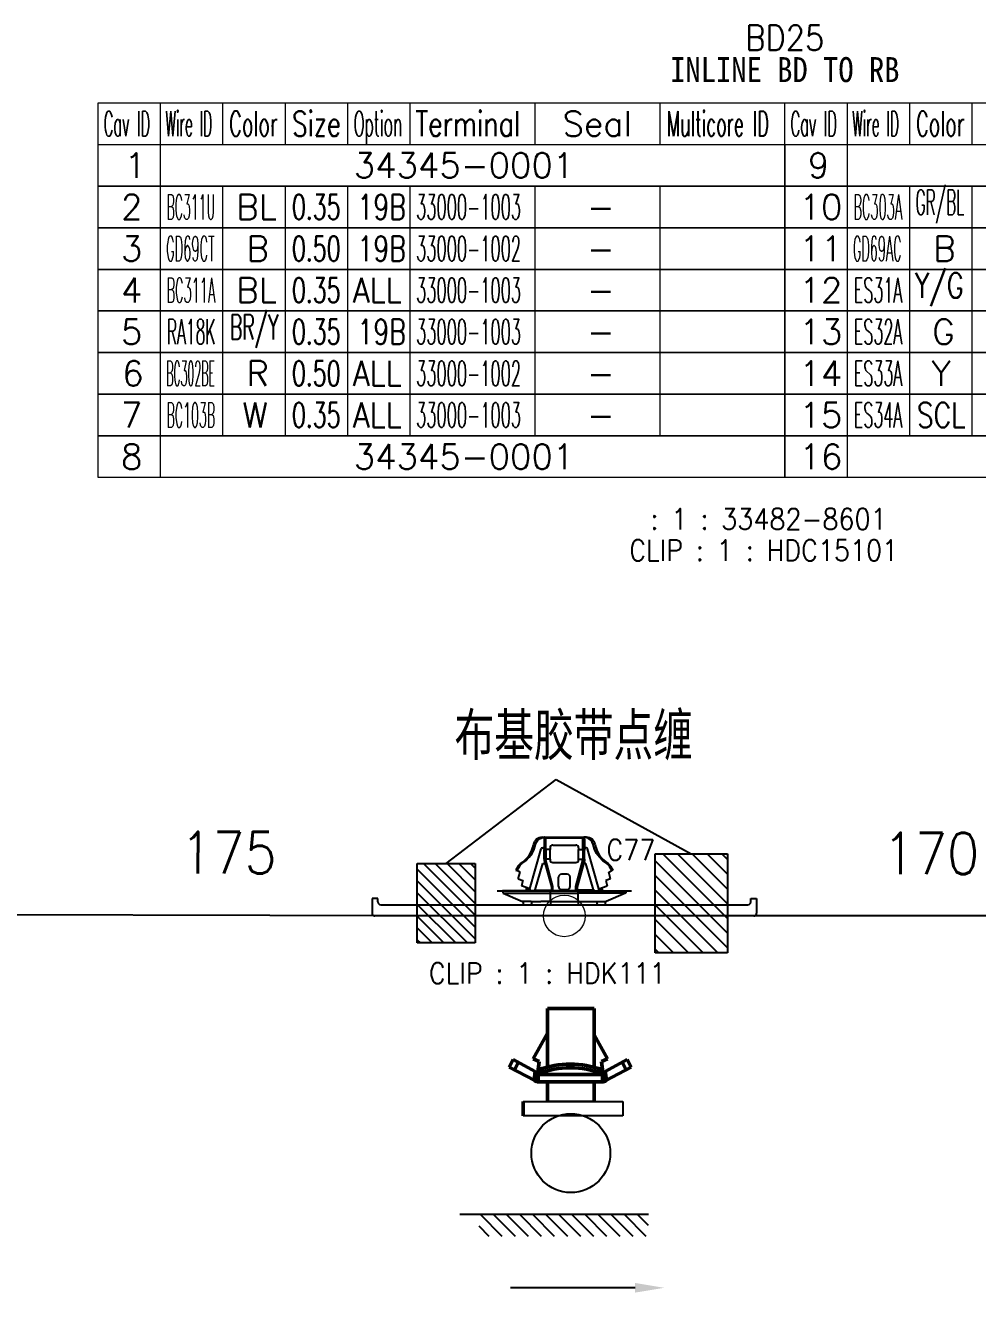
# Model space of a CAD drawing. Header units: inches. Extents: x 47316 to 59086, y 3141 to 11743.
# Drawn here: x 53803.7 to 53918.1, y 5780 to 5932.3 of the extents above; entities that cross this region are included whole.
import ezdxf

# ---------------------------------------------------------------- set-up
doc = ezdxf.new("R2010")
doc.units = ezdxf.units.IN
doc.header["$MEASUREMENT"] = 0
doc.styles.add('MtX_FangSong_GB2312', font='')
doc.styles.get("Standard").update_dxf_attribs({"font": ''})
doc.styles.get('MtX_FangSong_GB2312').set_extended_font_data('FangSong_GB2312')
doc.styles.get('Standard').set_extended_font_data('SimSun')
doc.linetypes.add('_VH_FULL_TAPE', pattern='A,0.0001,[30,VeSys.shx,S=0.1,R=0,X=0,Y=0],-0.8,[30,VeSys.shx,S=0.1,R=180,X=0,Y=0],-0.0001', length=0.8002)

msp = doc.modelspace()

# ---------------------------------------------------------------- linework, layer by layer
at = {"color": 0, "linetype": 'Continuous', "lineweight": 15}
for p, q in [((53812.46, 5922.99), (53977.46, 5922.99)), ((53812.46, 5917.99), (53812.46, 5922.99)), ((53812.46, 5917.99), (53977.46, 5917.99))]:
    msp.add_line(p, q, dxfattribs=at)
at = {"color": 7, "linetype": 'Continuous', "lineweight": 15}
for p, q in [((53819.96, 5917.99), (53819.96, 5922.99)), ((53827.46, 5917.99), (53827.46, 5922.99)), ((53834.96, 5917.99), (53834.96, 5922.99)), ((53842.46, 5917.99), (53842.46, 5922.99)), ((53849.96, 5917.99), (53849.96, 5922.99)), ((53864.96, 5917.99), (53864.96, 5922.99)), ((53879.96, 5917.99), (53879.96, 5922.99)), ((53894.96, 5917.99), (53894.96, 5922.99)), ((53902.46, 5917.99), (53902.46, 5922.99)), ((53909.96, 5917.99), (53909.96, 5922.99)), ((53917.46, 5917.99), (53917.46, 5922.99))]:
    msp.add_line(p, q, dxfattribs=at)
at = {"color": 102, "linetype": 'Continuous', "lineweight": 15}
for p, q in [((53819.96, 5912.99), (53819.96, 5917.99)), ((53902.46, 5912.99), (53902.46, 5917.99)), ((53819.96, 5907.99), (53819.96, 5912.99)), ((53827.46, 5907.99), (53827.46, 5912.99)), ((53834.96, 5907.99), (53834.96, 5912.99)), ((53842.46, 5907.99), (53842.46, 5912.99)), ((53849.96, 5907.99), (53849.96, 5912.99)), ((53864.96, 5907.99), (53864.96, 5912.99)), ((53879.96, 5907.99), (53879.96, 5912.99)), ((53902.46, 5907.99), (53902.46, 5912.99)), ((53909.96, 5907.99), (53909.96, 5912.99)), ((53917.46, 5907.99), (53917.46, 5912.99)), ((53819.96, 5902.99), (53819.96, 5907.99)), ((53827.46, 5902.99), (53827.46, 5907.99)), ((53834.96, 5902.99), (53834.96, 5907.99)), ((53842.46, 5902.99), (53842.46, 5907.99)), ((53849.96, 5902.99), (53849.96, 5907.99)), ((53864.96, 5902.99), (53864.96, 5907.99)), ((53879.96, 5902.99), (53879.96, 5907.99)), ((53902.46, 5902.99), (53902.46, 5907.99)), ((53909.96, 5902.99), (53909.96, 5907.99)), ((53917.46, 5902.99), (53917.46, 5907.99)), ((53819.96, 5897.99), (53819.96, 5902.99)), ((53827.46, 5897.99), (53827.46, 5902.99)), ((53834.96, 5897.99), (53834.96, 5902.99)), ((53842.46, 5897.99), (53842.46, 5902.99)), ((53849.96, 5897.99), (53849.96, 5902.99)), ((53864.96, 5897.99), (53864.96, 5902.99)), ((53879.96, 5897.99), (53879.96, 5902.99)), ((53902.46, 5897.99), (53902.46, 5902.99)), ((53909.96, 5897.99), (53909.96, 5902.99)), ((53917.46, 5897.99), (53917.46, 5902.99)), ((53819.96, 5892.99), (53819.96, 5897.99)), ((53827.46, 5892.99), (53827.46, 5897.99)), ((53834.96, 5892.99), (53834.96, 5897.99)), ((53842.46, 5892.99), (53842.46, 5897.99)), ((53849.96, 5892.99), (53849.96, 5897.99)), ((53864.96, 5892.99), (53864.96, 5897.99)), ((53879.96, 5892.99), (53879.96, 5897.99)), ((53902.46, 5892.99), (53902.46, 5897.99)), ((53909.96, 5892.99), (53909.96, 5897.99)), ((53917.46, 5892.99), (53917.46, 5897.99)), ((53819.96, 5887.99), (53819.96, 5892.99)), ((53827.46, 5887.99), (53827.46, 5892.99)), ((53834.96, 5887.99), (53834.96, 5892.99)), ((53842.46, 5887.99), (53842.46, 5892.99)), ((53849.96, 5887.99), (53849.96, 5892.99)), ((53864.96, 5887.99), (53864.96, 5892.99)), ((53879.96, 5887.99), (53879.96, 5892.99)), ((53902.46, 5887.99), (53902.46, 5892.99)), ((53909.96, 5887.99), (53909.96, 5892.99)), ((53917.46, 5887.99), (53917.46, 5892.99)), ((53819.96, 5882.99), (53819.96, 5887.99)), ((53827.46, 5882.99), (53827.46, 5887.99)), ((53834.96, 5882.99), (53834.96, 5887.99)), ((53842.46, 5882.99), (53842.46, 5887.99)), ((53849.96, 5882.99), (53849.96, 5887.99)), ((53864.96, 5882.99), (53864.96, 5887.99)), ((53879.96, 5882.99), (53879.96, 5887.99)), ((53902.46, 5882.99), (53902.46, 5887.99)), ((53909.96, 5882.99), (53909.96, 5887.99)), ((53917.46, 5882.99), (53917.46, 5887.99)), ((53819.96, 5877.99), (53819.96, 5882.99)), ((53902.46, 5877.99), (53902.46, 5882.99))]:
    msp.add_line(p, q, dxfattribs=at)
at = {"color": 0}
for p, q in [((53854.27, 5831.59), (53867.48, 5841.71)), ((53867.48, 5841.71), (53883.71, 5832.76)), ((53879.36, 5820.86), (53879.36, 5832.76)), ((53879.36, 5832.76), (53888.05, 5832.76)), ((53879.36, 5831.93), (53888.05, 5823.24)), ((53880.29, 5832.76), (53888.05, 5825.01)), ((53882.06, 5832.76), (53888.05, 5826.77)), ((53883.83, 5832.76), (53888.05, 5828.54)), ((53885.6, 5832.76), (53888.05, 5830.31)), ((53887.36, 5832.76), (53888.05, 5832.08)), ((53888.05, 5832.76), (53888.05, 5820.86)), ((53850.8, 5822.07), (53850.8, 5831.59)), ((53850.8, 5831.59), (53857.75, 5831.59)), ((53850.8, 5830.93), (53857.75, 5823.97)), ((53851.54, 5831.59), (53857.75, 5825.39)), ((53852.95, 5831.59), (53857.75, 5826.8)), ((53854.37, 5831.59), (53857.75, 5828.22)), ((53855.78, 5831.59), (53857.75, 5829.63)), ((53857.2, 5831.59), (53857.75, 5831.05)), ((53857.75, 5831.59), (53857.75, 5822.07)), ((53879.36, 5830.16), (53888.05, 5821.47)), ((53850.8, 5829.51), (53857.75, 5822.56)), ((53850.8, 5828.1), (53856.82, 5822.07)), ((53879.36, 5828.39), (53886.9, 5820.86)), ((53850.8, 5826.68), (53855.41, 5822.07)), ((53879.36, 5826.63), (53885.13, 5820.86)), ((53850.8, 5825.27), (53854, 5822.07)), ((53879.36, 5824.86), (53883.36, 5820.86)), ((53850.8, 5823.86), (53852.58, 5822.07)), ((53879.36, 5823.09), (53881.59, 5820.86)), ((53850.8, 5822.44), (53851.17, 5822.07)), ((53857.75, 5822.07), (53850.8, 5822.07)), ((53879.36, 5821.32), (53879.83, 5820.86)), ((53888.05, 5820.86), (53879.36, 5820.86)), ((53863.5, 5801.31), (53863.5, 5803.02)), ((53863.5, 5803.02), (53864.66, 5803.02)), ((53864.66, 5803.02), (53866.43, 5803.02)), ((53872.05, 5803.02), (53866.43, 5803.02)), ((53866.43, 5803.02), (53872.05, 5803.02)), ((53872.05, 5803.02), (53875.5, 5803.02)), ((53875.5, 5803.02), (53875.5, 5801.31)), ((53864.66, 5801.31), (53863.5, 5801.31)), ((53875.5, 5801.31), (53864.66, 5801.31))]:
    msp.add_line(p, q, dxfattribs=at)
at = {"color": 0, "lineweight": -3}
for p, q in [((53865.8, 5834.76), (53866.13, 5834.76)), ((53866.08, 5834.76), (53866.07, 5834.76)), ((53866.13, 5834.76), (53866.08, 5834.76)), ((53866.13, 5834.76), (53870.79, 5834.76)), ((53871.13, 5834.76), (53870.79, 5834.76)), ((53870.79, 5834.76), (53870.85, 5834.76)), ((53870.85, 5834.76), (53870.86, 5834.76)), ((53864.33, 5828.57), (53865.66, 5833.37)), ((53864.77, 5833.9), (53865, 5833.9)), ((53865.83, 5833.5), (53865.87, 5833.5)), ((53866.05, 5834.57), (53866.05, 5833.22)), ((53866.05, 5832.14), (53866.05, 5833.22)), ((53870.7, 5834.66), (53866.22, 5834.66)), ((53866.22, 5833.29), (53866.22, 5834.66)), ((53866.75, 5833.29), (53866.22, 5833.29)), ((53866.22, 5833.29), (53866.22, 5832.14)), ((53866.75, 5833.47), (53866.75, 5833.29)), ((53866.75, 5832.14), (53866.75, 5833.29)), ((53867.1, 5833.82), (53869.83, 5833.82)), ((53870.18, 5833.47), (53870.18, 5833.29)), ((53870.18, 5833.29), (53870.7, 5833.29)), ((53870.18, 5832.14), (53870.18, 5833.29)), ((53870.7, 5833.29), (53870.7, 5834.66)), ((53870.7, 5833.29), (53870.7, 5832.14)), ((53870.88, 5834.57), (53870.88, 5833.22)), ((53870.88, 5832.14), (53870.88, 5833.22)), ((53871.1, 5833.5), (53871.05, 5833.5)), ((53872.6, 5828.57), (53871.26, 5833.37)), ((53872.16, 5833.9), (53871.93, 5833.9)), ((53866.22, 5832.14), (53866.05, 5832.14)), ((53866.05, 5832.14), (53866.05, 5831.96)), ((53866.22, 5831.99), (53866.05, 5831.96)), ((53866.05, 5831.96), (53866.92, 5828.81)), ((53866.75, 5832.14), (53866.22, 5832.14)), ((53866.22, 5831.99), (53866.22, 5832.14)), ((53867.1, 5828.84), (53866.22, 5831.99)), ((53866.75, 5832.14), (53866.75, 5832.07)), ((53867.1, 5831.72), (53869.83, 5831.72)), ((53869.83, 5828.84), (53870.7, 5831.99)), ((53870.88, 5831.96), (53870, 5828.81)), ((53870.18, 5832.14), (53870.7, 5832.14)), ((53870.18, 5832.14), (53870.18, 5832.07)), ((53870.7, 5831.99), (53870.7, 5832.14)), ((53870.7, 5832.14), (53870.88, 5832.14)), ((53870.7, 5831.99), (53870.88, 5831.96)), ((53870.88, 5832.14), (53870.88, 5831.96)), ((53862.91, 5831.27), (53862.65, 5830.81)), ((53862.65, 5830.81), (53862.77, 5830.75)), ((53863.06, 5831.27), (53862.77, 5830.75)), ((53863.14, 5830.57), (53862.77, 5830.75)), ((53863.06, 5831.27), (53862.91, 5831.27)), ((53862.93, 5829.76), (53863.14, 5830.57)), ((53863.21, 5831.59), (53863.37, 5831.59)), ((53864.96, 5828.46), (53865.89, 5831.61)), ((53865.89, 5831.61), (53866.15, 5831.61)), ((53868.81, 5830.32), (53868.11, 5830.32)), ((53871.04, 5831.61), (53870.78, 5831.61)), ((53871.96, 5828.46), (53871.04, 5831.61)), ((53873.72, 5831.59), (53873.56, 5831.59)), ((53873.79, 5830.57), (53874.16, 5830.75)), ((53873.99, 5829.76), (53873.79, 5830.57)), ((53873.86, 5831.27), (53874.16, 5830.75)), ((53873.86, 5831.27), (53874.02, 5831.27)), ((53874.02, 5831.27), (53874.27, 5830.81)), ((53874.27, 5830.81), (53874.16, 5830.75)), ((53862.93, 5829.76), (53863.48, 5829.57)), ((53863.48, 5829.57), (53863.32, 5828.92)), ((53864.33, 5828.57), (53863.32, 5828.92)), ((53863.93, 5828.53), (53863.93, 5828.71)), ((53867.1, 5828.84), (53866.92, 5828.81)), ((53866.92, 5828.81), (53866.92, 5828.32)), ((53867.1, 5828.32), (53867.1, 5828.84)), ((53867.76, 5828.85), (53867.76, 5829.97)), ((53869.16, 5828.85), (53869.16, 5829.97)), ((53869.83, 5828.32), (53869.83, 5828.84)), ((53869.83, 5828.84), (53870, 5828.81)), ((53870, 5828.81), (53870, 5828.32)), ((53872.6, 5828.57), (53873.61, 5828.92)), ((53873, 5828.53), (53873, 5828.71)), ((53873.99, 5829.76), (53873.45, 5829.57)), ((53873.45, 5829.57), (53873.61, 5828.92)), ((53846.06, 5827.41), (53845.36, 5827.41)), ((53845.36, 5827.41), (53845.36, 5825.66)), ((53846.06, 5826.99), (53846.06, 5827.41)), ((53860.41, 5828.32), (53866.71, 5828.32)), ((53861.81, 5828.32), (53861.04, 5828.32)), ((53861.04, 5828.32), (53861.11, 5828.04)), ((53861.11, 5828.04), (53861.87, 5828.04)), ((53861.11, 5828.04), (53863.44, 5827.05)), ((53866.78, 5828.32), (53861.81, 5828.32)), ((53861.87, 5828.04), (53866.78, 5828.04)), ((53863.92, 5828.32), (53863.93, 5828.53)), ((53863.93, 5828.53), (53864.32, 5828.53)), ((53864.32, 5828.53), (53864.26, 5828.32)), ((53864.32, 5828.53), (53864.33, 5828.57)), ((53864.84, 5828.32), (53864.9, 5828.39)), ((53864.9, 5828.39), (53864.96, 5828.46)), ((53864.9, 5828.39), (53866.92, 5828.39)), ((53870.21, 5828.32), (53866.71, 5828.32)), ((53866.78, 5828.04), (53866.78, 5828.32)), ((53866.78, 5828.32), (53870.14, 5828.32)), ((53866.78, 5827.05), (53866.78, 5828.04)), ((53866.78, 5828.04), (53870.14, 5828.04)), ((53868.11, 5828.5), (53868.81, 5828.5)), ((53872.03, 5828.39), (53870, 5828.39)), ((53870.14, 5828.32), (53875.11, 5828.32)), ((53870.14, 5828.04), (53870.14, 5828.32)), ((53875.05, 5828.04), (53870.14, 5828.04)), ((53870.14, 5827.05), (53870.14, 5828.04)), ((53870.21, 5828.32), (53876.51, 5828.32)), ((53872.03, 5828.39), (53871.96, 5828.46)), ((53872.09, 5828.32), (53872.03, 5828.39)), ((53872.61, 5828.53), (53872.6, 5828.57)), ((53872.67, 5828.32), (53872.61, 5828.53)), ((53872.61, 5828.53), (53873, 5828.53)), ((53873, 5828.53), (53873.01, 5828.32)), ((53875.82, 5828.04), (53873.49, 5827.05)), ((53875.82, 5828.04), (53875.05, 5828.04)), ((53875.11, 5828.32), (53875.88, 5828.32)), ((53875.88, 5828.32), (53875.82, 5828.04)), ((53890.86, 5827.41), (53891.56, 5827.41)), ((53890.86, 5826.99), (53890.86, 5827.41)), ((53891.56, 5827.41), (53891.56, 5825.66)), ((53846.41, 5826.64), (53890.51, 5826.64)), ((53863.57, 5827.05), (53863.44, 5827.05)), ((53864.23, 5827.05), (53863.96, 5827.05)), ((53864.46, 5827.05), (53864.23, 5827.05)), ((53866.78, 5827.05), (53865.64, 5827.05)), ((53866.78, 5827.05), (53866.78, 5826.85)), ((53866.78, 5827.05), (53870.14, 5827.05)), ((53866.78, 5826.85), (53866.78, 5826.64)), ((53870.14, 5827.05), (53871.28, 5827.05)), ((53870.14, 5827.05), (53870.14, 5826.85)), ((53870.14, 5826.85), (53870.14, 5826.64)), ((53871.28, 5827.05), (53872.46, 5827.05)), ((53872.46, 5827.05), (53872.7, 5827.05)), ((53872.7, 5827.05), (53872.98, 5827.05)), ((53872.98, 5827.05), (53873.37, 5827.05)), ((53873.37, 5827.05), (53873.49, 5827.05)), ((53891.21, 5825.31), (53845.71, 5825.31)), ((53878.58, 5789.44), (53855.92, 5789.44, 0)), ((53861.01, 5786.81), (53858.38, 5789.44)), ((53862.58, 5786.81), (53859.95, 5789.44)), ((53864.15, 5786.81), (53861.52, 5789.44)), ((53865.72, 5786.81), (53863.1, 5789.44)), ((53867.3, 5786.81), (53864.67, 5789.44)), ((53868.87, 5786.81), (53866.24, 5789.44)), ((53870.44, 5786.81), (53867.81, 5789.44)), ((53872.01, 5786.81), (53869.38, 5789.44)), ((53873.58, 5786.81), (53870.95, 5789.44)), ((53875.15, 5786.81), (53872.53, 5789.44)), ((53876.73, 5786.81), (53874.1, 5789.44)), ((53878.3, 5786.81), (53875.67, 5789.44)), ((53878.58, 5788.1), (53877.24, 5789.44)), ((53859.44, 5786.81), (53858.22, 5788.03))]:
    msp.add_line(p, q, dxfattribs=at)
at = {"color": 0, "linetype": '_VH_FULL_TAPE', "ltscale": 5}
for p, q in [((53788.97, 5825.52), (53865.96, 5825.32)), ((53952.78, 5825.31), (53870.96, 5825.31))]:
    msp.add_line(p, q, dxfattribs=at)
at = {"color": 0, "lineweight": 50}
for p, q in [((53866.42, 5807.15), (53866.42, 5814.17)), ((53866.42, 5814.17), (53872.05, 5814.17)), ((53872.05, 5807.12), (53872.05, 5814.17)), ((53864.7, 5808.14), (53866.42, 5811.24)), ((53873.65, 5808.14), (53872.05, 5811.03)), ((53861.85, 5807.14), (53862.33, 5808.05)), ((53864.97, 5806.6), (53862.33, 5808.05)), ((53862.46, 5806.82), (53862.94, 5807.72)), ((53865.43, 5807.81), (53864.7, 5808.14)), ((53865.33, 5806.81), (53865.43, 5807.81)), ((53872.92, 5807.81), (53873.65, 5808.14)), ((53873.03, 5806.81), (53872.92, 5807.81)), ((53873.38, 5806.6), (53876.02, 5808.05)), ((53875.9, 5806.82), (53875.42, 5807.72)), ((53876.5, 5807.14), (53876.02, 5808.05)), ((53864.9, 5805.52), (53861.85, 5807.14)), ((53864.83, 5805.56), (53864.97, 5806.6)), ((53865.33, 5806.27), (53865.33, 5806.81)), ((53865.33, 5805.39), (53865.33, 5806.27)), ((53865.33, 5806.27), (53873.03, 5806.27)), ((53873.03, 5806.27), (53873.03, 5806.81)), ((53873.03, 5806.27), (53873.03, 5805.39)), ((53873.52, 5805.56), (53873.38, 5806.6)), ((53873.45, 5805.52), (53876.5, 5807.14)), ((53866.43, 5805.39), (53865.33, 5805.39)), ((53866.43, 5805.39), (53866.43, 5803.02)), ((53866.43, 5805.39), (53872.05, 5805.39)), ((53872.05, 5805.39), (53872.05, 5803.02)), ((53873.03, 5805.39), (53872.05, 5805.39)), ((53863.5, 5801.31), (53863.5, 5803.02))]:
    msp.add_line(p, q, dxfattribs=at)
msp.add_line((53876.96, 5780.63), (53862.01, 5780.63))
at = {"color": 0, "linetype": 'Continuous', "lineweight": 15}
for points in [[(53812.46, 5912.99), (53812.46, 5917.99), (53894.96, 5917.99), (53894.96, 5912.99)], [(53894.96, 5912.99), (53894.96, 5917.99), (53977.46, 5917.99), (53977.46, 5912.99)], [(53812.46, 5907.99), (53812.46, 5912.99), (53894.96, 5912.99), (53894.96, 5907.99)], [(53894.96, 5907.99), (53894.96, 5912.99), (53977.46, 5912.99), (53977.46, 5907.99)], [(53812.46, 5902.99), (53812.46, 5907.99), (53894.96, 5907.99), (53894.96, 5902.99)], [(53894.96, 5902.99), (53894.96, 5907.99), (53977.46, 5907.99), (53977.46, 5902.99)], [(53812.46, 5897.99), (53812.46, 5902.99), (53894.96, 5902.99), (53894.96, 5897.99)], [(53894.96, 5897.99), (53894.96, 5902.99), (53977.46, 5902.99), (53977.46, 5897.99)], [(53812.46, 5892.99), (53812.46, 5897.99), (53894.96, 5897.99), (53894.96, 5892.99)], [(53894.96, 5892.99), (53894.96, 5897.99), (53977.46, 5897.99), (53977.46, 5892.99)], [(53812.46, 5887.99), (53812.46, 5892.99), (53894.96, 5892.99), (53894.96, 5887.99)], [(53894.96, 5887.99), (53894.96, 5892.99), (53977.46, 5892.99), (53977.46, 5887.99)], [(53812.46, 5882.99), (53812.46, 5887.99), (53894.96, 5887.99), (53894.96, 5882.99)], [(53894.96, 5882.99), (53894.96, 5887.99), (53977.46, 5887.99), (53977.46, 5882.99)], [(53812.46, 5877.99), (53812.46, 5882.99), (53894.96, 5882.99), (53894.96, 5877.99)], [(53894.96, 5877.99), (53894.96, 5882.99), (53977.46, 5882.99), (53977.46, 5877.99)]]:
    msp.add_lwpolyline(points, close=True, dxfattribs=at)
at = {"color": 0, "lineweight": -3}
for points in [[(53865, 5833.9), (53865.11, 5834.19), (53865.29, 5834.43), (53865.56, 5834.62), (53865.86, 5834.73), (53866.07, 5834.76)], [(53866.08, 5834.76), (53866.12, 5834.74), (53866.22, 5834.66)], [(53870.85, 5834.76), (53870.81, 5834.74), (53870.7, 5834.66)], [(53871.93, 5833.9), (53871.82, 5834.19), (53871.64, 5834.43), (53871.37, 5834.62), (53871.07, 5834.73), (53870.86, 5834.76)], [(53863.37, 5831.59), (53863.84, 5831.93), (53864.25, 5832.35), (53864.58, 5832.81), (53864.84, 5833.32), (53865, 5833.9)], [(53866.22, 5833.29), (53866.1, 5833.27), (53866.06, 5833.24), (53866.05, 5833.22)], [(53870.88, 5833.22), (53870.88, 5833.22), (53870.88, 5833.23), (53870.87, 5833.24), (53870.83, 5833.27), (53870.7, 5833.29)], [(53873.56, 5831.59), (53873.08, 5831.93), (53872.67, 5832.35), (53872.34, 5832.81), (53872.09, 5833.32), (53871.93, 5833.9)], [(53864.4, 5826.64), (53864.43, 5826.65), (53864.46, 5826.66), (53864.49, 5826.68), (53864.53, 5826.74), (53864.56, 5826.82), (53864.56, 5826.91), (53864.52, 5826.99), (53864.46, 5827.05)], [(53872.46, 5827.05), (53872.44, 5827.03), (53872.39, 5826.97), (53872.37, 5826.89), (53872.37, 5826.8), (53872.4, 5826.72), (53872.43, 5826.69), (53872.53, 5826.64)]]:
    msp.add_lwpolyline(points, dxfattribs=at)
at = {"color": 0, "linetype": 'Continuous', "lineweight": 15}
msp.add_circle((53868.46, 5825.31), 2.5, dxfattribs=at)
at = {"color": 0}
msp.add_circle((53869.24, 5796.81), 4.74, dxfattribs=at)
at = {"color": 0, "lineweight": -3}
for centre, radius, start, end in [((53865.8, 5833.71), 1.05, 90, 169.7296), ((53867.01, 5834.57), 0.96, 168.7356, 180.2236), ((53869.92, 5834.57), 0.96, 359.7764, 11.2644), ((53871.13, 5833.71), 1.05, 10.2704, 90), ((53861.36, 5834.52), 3.46, 302.2852, 349.7296), ((53865.83, 5833.33), 0.175, 90, 164.4759), ((53865.87, 5833.33), 0.175, 360, 90), ((53867.1, 5833.47), 0.35, 90, 180), ((53869.83, 5833.47), 0.35, 360, 90), ((53871.05, 5833.33), 0.175, 90, 180), ((53871.1, 5833.33), 0.175, 15.5241, 90), ((53875.57, 5834.52), 3.46, 190.2704, 237.7148), ((53867.1, 5832.07), 0.35, 180, 270), ((53869.83, 5832.07), 0.35, 270, 360), ((53863.68, 5830.85), 0.875, 122.2852, 150.9779), ((53863.83, 5830.83), 0.884, 121.3586, 150.1994), ((53868.11, 5829.97), 0.35, 90, 180), ((53868.81, 5829.97), 0.35, 360, 90), ((53873.1, 5830.83), 0.884, 29.8006, 58.6414), ((53873.25, 5830.85), 0.875, 29.0221, 57.7148), ((53868.11, 5828.85), 0.35, 180, 270), ((53868.81, 5828.85), 0.35, 270, 360), ((53845.71, 5825.66), 0.35, 180, 270), ((53846.41, 5826.99), 0.35, 180, 270), ((53863.36, 5826.85), 0.21, 270.0002, 66.818), ((53863.91, 5801.44), 25.61, 89.887, 90.7748), ((53865.12, 5993.51), 166.46, 269.773, 270.1788), ((53873.57, 5826.85), 0.21, 113.182, 269.9998), ((53890.51, 5826.99), 0.35, 270, 360), ((53891.21, 5825.66), 0.35, 270, 360)]:
    msp.add_arc(centre, radius, start, end, dxfattribs=at)
at = {"color": 0, "lineweight": 50}
for centre, radius, start, end in [((53869.18, 5796.57), 10.94, 69.3978, 110.6022), ((53865.36, 5807.16), 0.686, 234.7852, 266.9457), ((53869.18, 5796.13), 10.94, 69.3978, 110.6022), ((53872.99, 5807.16), 0.686, 273.0543, 305.2148), ((53865.33, 5806.14), 0.758, 235.3671, 269.6566), ((53873.02, 5806.14), 0.758, 270.3434, 304.6329)]:
    msp.add_arc(centre, radius, start, end, dxfattribs=at)
msp.add_solid([(53876.96, 5781.21), (53880.46, 5780.63), (53876.96, 5780.05)])

# ---------------------------------------------------------------- texts
at = {"color": 0, "style": 'MtX_FangSong_GB2312', "width": 0.7}
msp.add_text('布基胶带点缠', height=5, dxfattribs=at).set_placement((53855.27, 5844.58))
at = {"color": 6, "linetype": 'Continuous', "lineweight": 20, "char_height": 3, "attachment_point": 1}
for s, insert, width in [('\\Fromans.shx;\\W0.9000000000;\\T1.0000000000;\\o\\lBD25', (53890.2, 5932.31), 10.5429), ('\\f黑体|b0|i0|c1|p0;\\W0.9000000000;\\T1.0000000000;\\o\\lINLINE BD TO RB', (53881.17, 5928.49), 29.1236)]:
    msp.add_mtext(s, dxfattribs=dict(at, insert=insert, width=width))
at = {"color": 7, "linetype": 'Continuous', "lineweight": 15, "char_height": 3, "attachment_point": 1}
for s, insert, width in [('\\Fromans.shx;\\W0.4292452830;\\T1.0000000000;\\o\\lCav ID', (53813.14, 5921.99), 6.5), ('\\Fromans.shx;\\W0.4026548673;\\T1.0000000000;\\o\\lWire ID', (53820.57, 5921.99), 6.5), ('\\Fromans.shx;\\W0.5687500000;\\T1.0000000000;\\o\\lColor', (53828.2, 5921.99), 6.5), ('\\Fromans.shx;\\W0.7222222222;\\T1.0000000000;\\o\\lSize', (53835.77, 5921.99), 6.5), ('\\Fromans.shx;\\W0.4595959596;\\T1.0000000000;\\o\\lOption', (53843.16, 5921.99), 6.5), ('\\Fromans.shx;\\W0.7480916031;\\T1.0000000000;\\o\\lTerminal', (53850.57, 5921.99), 14), ('\\Fromans.shx;\\W1.0000000000;\\T1.0000000000;\\o\\lSeal', (53868.25, 5921.99), 9.2857), ('\\Fromans.shx;\\W0.5185185185;\\T1.0000000000;\\o\\lMulticore ID', (53880.76, 5921.99), 14), ('\\Fromans.shx;\\W0.4292452830;\\T1.0000000000;\\o\\lCav ID', (53895.64, 5921.99), 6.5), ('\\Fromans.shx;\\W0.4026548673;\\T1.0000000000;\\o\\lWire ID', (53903.07, 5921.99), 6.5), ('\\Fromans.shx;\\W0.5687500000;\\T1.0000000000;\\o\\lColor', (53910.7, 5921.99), 6.5), ('\\Fromans.shx;\\W1.0000000000;\\T1.0000000000;\\o\\l1', (53815.64, 5916.99), 2.8571), ('\\Fromans.shx;\\W1.0000000000;\\T1.0000000000;\\o\\l9', (53897.71, 5916.99), 2.8571), ('\\Fromans.shx;\\W1.0000000000;\\T1.0000000000;\\o\\l2', (53815.21, 5911.99), 2.8571), ('\\Fromans.shx;\\W1.0000000000;\\T1.0000000000;\\o\\l10', (53896.71, 5911.99), 5.7143), ('\\Fromans.shx;\\W1.0000000000;\\T1.0000000000;\\o\\l3', (53815.21, 5906.99), 2.8571), ('\\Fromans.shx;\\W1.0000000000;\\T1.0000000000;\\o\\l11', (53896.71, 5906.99), 5.7143), ('\\Fromans.shx;\\W1.0000000000;\\T1.0000000000;\\o\\l4', (53815.21, 5901.99), 2.8571), ('\\Fromans.shx;\\W1.0000000000;\\T1.0000000000;\\o\\l12', (53896.71, 5901.99), 5.7143), ('\\Fromans.shx;\\W1.0000000000;\\T1.0000000000;\\o\\l5', (53815.21, 5896.99), 2.8571), ('\\Fromans.shx;\\W1.0000000000;\\T1.0000000000;\\o\\l13', (53896.71, 5896.99), 5.7143), ('\\Fromans.shx;\\W1.0000000000;\\T1.0000000000;\\o\\l6', (53815.35, 5891.99), 2.8571), ('\\Fromans.shx;\\W1.0000000000;\\T1.0000000000;\\o\\l14', (53896.71, 5891.99), 5.7143), ('\\Fromans.shx;\\W1.0000000000;\\T1.0000000000;\\o\\l7', (53815.21, 5886.99), 2.8571), ('\\Fromans.shx;\\W1.0000000000;\\T1.0000000000;\\o\\l15', (53896.71, 5886.99), 5.7143), ('\\Fromans.shx;\\W1.0000000000;\\T1.0000000000;\\o\\l8', (53815.21, 5881.99), 2.8571), ('\\Fromans.shx;\\W1.0000000000;\\T1.0000000000;\\o\\l16', (53896.71, 5881.99), 5.7143)]:
    msp.add_mtext(s, dxfattribs=dict(at, insert=insert, width=width))
at = {"color": 21, "linetype": 'Continuous', "lineweight": 15, "attachment_point": 1}
for s, insert, char_height, width in [('\\Fromans.shx;\\W1.0000000000;\\T1.0000000000;\\o\\l34345-0001', (53843.17, 5916.99), 3, 29.4286), ('\\Fromans.shx;\\W0.3669354839;\\T1.0000000000;\\o\\lBC311U', (53820.67, 5911.99), 3, 6.5), ('\\Fromans.shx;\\W0.6500000000;\\T1.0000000000;\\o\\l0.35', (53835.74, 5911.99), 3, 6.5), ('\\Fromans.shx;\\W0.4757281553;\\T1.0000000000;\\o\\l33000-1003', (53850.66, 5911.99), 3, 14), ('\\Fromans.shx;\\W0.3791666667;\\T1.0000000000;\\o\\lBC303A', (53903.18, 5911.99), 3, 6.5), ('\\Fromans.shx;\\W0.3823529412;\\T1.0000000000;\\o\\lGD69CT', (53820.62, 5906.99), 3, 6.5), ('\\Fromans.shx;\\W0.6500000000;\\T1.0000000000;\\o\\l0.50', (53835.74, 5906.99), 3, 6.5), ('\\Fromans.shx;\\W0.4757281553;\\T1.0000000000;\\o\\l33000-1002', (53850.66, 5906.99), 3, 14), ('\\Fromans.shx;\\W0.3760330579;\\T1.0000000000;\\o\\lGD69AC', (53903.12, 5906.99), 3, 6.5), ('\\Fromans.shx;\\W0.3791666667;\\T1.0000000000;\\o\\lBC311A', (53820.68, 5901.99), 3, 6.5), ('\\Fromans.shx;\\W0.6500000000;\\T1.0000000000;\\o\\l0.35', (53835.74, 5901.99), 3, 6.5), ('\\Fromans.shx;\\W0.4757281553;\\T1.0000000000;\\o\\l33000-1003', (53850.66, 5901.99), 3, 14), ('\\Fromans.shx;\\W0.4690721649;\\T1.0000000000;\\o\\lES31A', (53903.23, 5901.99), 3, 6.5), ('\\Fromans.shx;\\W0.4550000000;\\T1.0000000000;\\o\\lRA18K', (53820.72, 5896.99), 3, 6.5), ('\\Fromans.shx;\\W0.6500000000;\\T1.0000000000;\\o\\l0.35', (53835.74, 5896.99), 3, 6.5), ('\\Fromans.shx;\\W0.4757281553;\\T1.0000000000;\\o\\l33000-1003', (53850.66, 5896.99), 3, 14), ('\\Fromans.shx;\\W0.4690721649;\\T1.0000000000;\\o\\lES32A', (53903.23, 5896.99), 3, 6.5), ('\\Fromans.shx;\\W0.3204225352;\\T1.0000000000;\\o\\lBC302BE', (53820.64, 5891.99), 3, 6.5), ('\\Fromans.shx;\\W0.6500000000;\\T1.0000000000;\\o\\l0.50', (53835.74, 5891.99), 3, 6.5), ('\\Fromans.shx;\\W0.4757281553;\\T1.0000000000;\\o\\l33000-1002', (53850.66, 5891.99), 3, 14), ('\\Fromans.shx;\\W0.4690721649;\\T1.0000000000;\\o\\lES33A', (53903.23, 5891.99), 3, 6.5), ('\\Fromans.shx;\\W0.3699186992;\\T1.0000000000;\\o\\lBC103B', (53820.67, 5886.99), 3, 6.5), ('\\Fromans.shx;\\W0.6500000000;\\T1.0000000000;\\o\\l0.35', (53835.74, 5886.99), 3, 6.5), ('\\Fromans.shx;\\W0.4757281553;\\T1.0000000000;\\o\\l33000-1003', (53850.66, 5886.99), 3, 14), ('\\Fromans.shx;\\W0.4690721649;\\T1.0000000000;\\o\\lES34A', (53903.23, 5886.99), 3, 6.5), ('\\Fromans.shx;\\W1.0000000000;\\T1.0000000000;\\o\\l34345-0001', (53843.17, 5881.99), 3, 29.4286), ('\\Fromans.shx;\\W0.9000000000;\\T1.0000000000;\\o\\lC77', (53873.51, 5834.5), 2.5, 6.5357)]:
    msp.add_mtext(s, dxfattribs=dict(at, insert=insert, char_height=char_height, width=width))
at = {"color": 140, "linetype": 'Continuous', "lineweight": 15, "char_height": 3, "attachment_point": 1}
for s, insert, width in [('\\Fromans.shx;\\W0.4460784314;\\T1.0000000000;\\o\\lGR/BL', (53910.65, 5912.56), 6.5), ('\\Fromans.shx;\\W1.0000000000;\\T1.0000000000;\\o\\lBL', (53829.07, 5911.99), 5.4286), ('\\Fromans.shx;\\W0.7459016393;\\T1.0000000000;\\o\\l19B', (53843.6, 5911.99), 6.5), ('\\Fromans.shx;\\W1.0000000000;\\T1.0000000000;\\o\\l-', (53871.17, 5911.99), 3.7143), ('\\Fromans.shx;\\W1.0000000000;\\T1.0000000000;\\o\\lB', (53830.28, 5906.99), 3), ('\\Fromans.shx;\\W0.7459016393;\\T1.0000000000;\\o\\l19B', (53843.6, 5906.99), 6.5), ('\\Fromans.shx;\\W1.0000000000;\\T1.0000000000;\\o\\lB', (53912.78, 5906.99), 3), ('\\Fromans.shx;\\W1.0000000000;\\T1.0000000000;\\o\\l-', (53871.17, 5906.99), 3.7143), ('\\Fromans.shx;\\W1.0000000000;\\T1.0000000000;\\o\\lBL', (53829.07, 5901.99), 5.4286), ('\\Fromans.shx;\\W0.8750000000;\\T1.0000000000;\\o\\lALL', (53843.08, 5901.99), 6.5), ('\\Fromans.shx;\\W0.7459016393;\\T1.0000000000;\\o\\lY/G', (53910.57, 5902.56), 6.5), ('\\Fromans.shx;\\W1.0000000000;\\T1.0000000000;\\o\\l-', (53871.17, 5901.99), 3.7143), ('\\Fromans.shx;\\W0.5548780488;\\T1.0000000000;\\o\\lBR/Y', (53828.28, 5897.56), 6.5), ('\\Fromans.shx;\\W0.7459016393;\\T1.0000000000;\\o\\l19B', (53843.6, 5896.99), 6.5), ('\\Fromans.shx;\\W1.0000000000;\\T1.0000000000;\\o\\lG', (53912.64, 5896.99), 3), ('\\Fromans.shx;\\W1.0000000000;\\T1.0000000000;\\o\\l-', (53871.17, 5896.99), 3.7143), ('\\Fromans.shx;\\W1.0000000000;\\T1.0000000000;\\o\\lR', (53830.28, 5891.99), 3), ('\\Fromans.shx;\\W0.8750000000;\\T1.0000000000;\\o\\lALL', (53843.08, 5891.99), 6.5), ('\\Fromans.shx;\\W1.0000000000;\\T1.0000000000;\\o\\lY', (53912.57, 5891.99), 2.5714), ('\\Fromans.shx;\\W1.0000000000;\\T1.0000000000;\\o\\l-', (53871.17, 5891.99), 3.7143), ('\\Fromans.shx;\\W1.0000000000;\\T1.0000000000;\\o\\lW', (53829.78, 5886.99), 3.4286), ('\\Fromans.shx;\\W0.8750000000;\\T1.0000000000;\\o\\lALL', (53843.08, 5886.99), 6.5), ('\\Fromans.shx;\\W0.7844827586;\\T1.0000000000;\\o\\lSCL', (53910.8, 5886.99), 6.5), ('\\Fromans.shx;\\W1.0000000000;\\T1.0000000000;\\o\\l-', (53871.17, 5886.99), 3.7143)]:
    msp.add_mtext(s, dxfattribs=dict(at, insert=insert, width=width))
at = {"color": 42, "linetype": 'Continuous', "lineweight": 15, "char_height": 2.5, "attachment_point": 1}
for s, insert, width in [('\\Fromans.shx;\\W0.9000000000;\\T1.0000000000;\\o\\l : 1 : 33482-8601', (53877.28, 5874.24), 35.3571), ('\\Fromans.shx;\\W0.9000000000;\\T1.0000000000;\\o\\lCLIP : 1 : HDC15101', (53876.26, 5870.49), 38.0357), ('\\Fromans.shx;\\W0.9000000000;\\T1.0000000000;\\o\\lCLIP : 1 : HDK111', (53852.19, 5819.68), 33.75)]:
    msp.add_mtext(s, dxfattribs=dict(at, insert=insert, width=width))
at = {"color": 7, "linetype": '_VH_FULL_TAPE', "lineweight": 18, "ltscale": 5, "insert": (53822.35, 5835.43), "char_height": 5, "width": 12.8571, "attachment_point": 1, "rotation": 359.8491}
msp.add_mtext('\\Fromans.shx;\\W0.9000000000;\\T1.0000000000;\\o\\l175', dxfattribs=at)
at = {"color": 7, "linetype": '_VH_FULL_TAPE', "lineweight": 18, "ltscale": 5, "insert": (53906.73, 5835.31), "char_height": 5, "width": 12.8571, "attachment_point": 1}
msp.add_mtext('\\Fromans.shx;\\W0.9000000000;\\T1.0000000000;\\o\\l170', dxfattribs=at)

doc.saveas('drawing.dxf')
